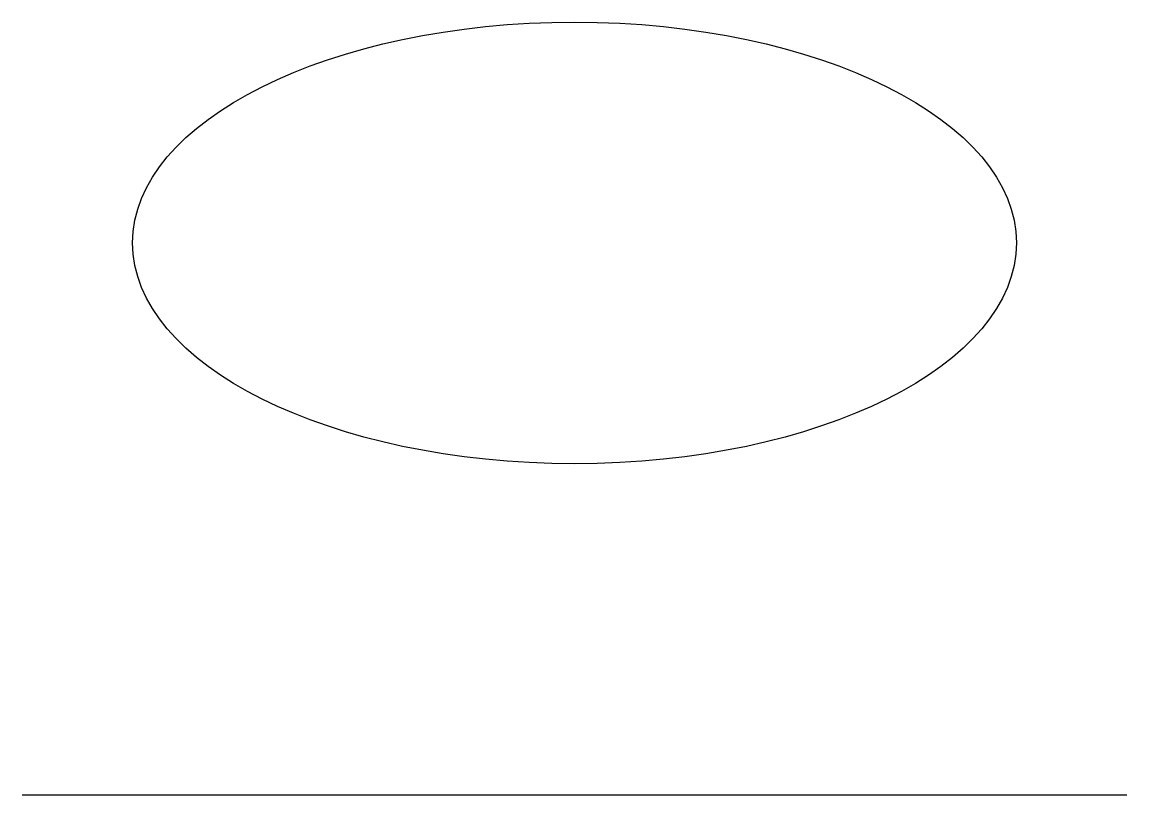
# Model space of a CAD drawing. Header units: millimetres. Extents: x 0 to 10, y 0 to 7.
import ezdxf

# ---------------------------------------------------------------- set-up
doc = ezdxf.new("R2010")
doc.units = ezdxf.units.MM

msp = doc.modelspace()

# ---------------------------------------------------------------- linework, layer by layer
msp.add_line((0, 0), (10, 0))
msp.add_ellipse((5, 5), major_axis=(4, 0), ratio=0.5)

doc.saveas('drawing.dxf')
